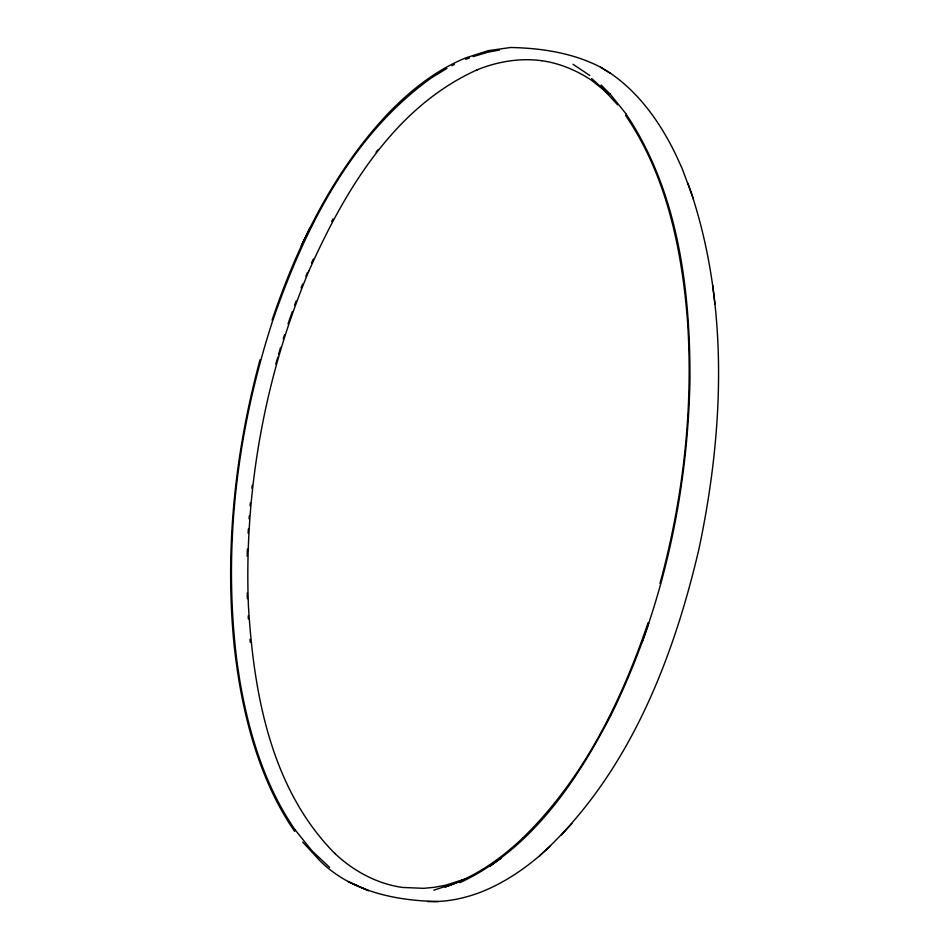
<?xml version="1.0" encoding="UTF-8"?>
<svg xmlns="http://www.w3.org/2000/svg" width="949" height="949" viewBox="0 0 949 949"><rect width="100%" height="100%" fill="white"/><g stroke="black" fill="none" stroke-linecap="round" stroke-linejoin="round"><path stroke-width="1.42" d="M247.203 556.268L247.381 549.115M248.128 533.267L248.353 528.937M249.065 518.795L249.29 515.888M250.085 505.722L250.382 502.816M251.9 488.237L252.197 485.319M260.026 359.742C234.949 452.305 224.652 549.364 234.106 644.976L234.118 645.059C237.95 680.635 244.581 715.985 255.578 750.078L255.613 750.184C265.008 778.785 277.44 806.603 294.676 831.395M659.982 583.493C683.304 497.762 693.6 408.177 687.396 319.445C681.631 248.377 666.423 175.233 625.616 115.446M275.779 364.072L277.808 357.085M278.615 354.285L280.631 347.31M283.193 339.007L284.498 334.89M611.144 714.799L611.168 714.739C662.473 610.515 687.93 494.322 689.97 378.414C690.089 287.571 677.859 191.473 626.257 114.331M288.022 323.906L292.245 311.77M648.072 622.793C621.204 701.75 583.066 779.509 522.543 838.216L522.614 838.145C500.325 859.296 474.429 877.267 445.081 887.03L467.11 878.323M272.043 320.145C297.428 245.233 333.123 172.018 387.702 113.892L387.773 113.809C410.027 90.713 435.745 70.25 465.579 57.925L488.249 50.665L510.657 47.497C541.333 48.091 573.184 52.919 600.658 67.249L600.776 67.32M642.046 642.568L648.736 623.374M294.617 305.044L296.112 301.082M301.106 287.879L302.695 284.012M305.863 276.289L307.452 272.422M311.509 263.098L313.312 259.041M331.676 221.461L332.98 218.934M611.168 714.739C576.577 781.834 530.562 849.913 459.957 882.641M376.065 152.148L377.726 149.989M550.539 845.879L539.518 855.844C627.384 776.626 672.77 661.441 699.033 548.581C724.324 428.758 729.378 300.311 688.025 183.418M561.25 835.203L571.891 823.59M539.613 855.761C522.733 870.162 504.014 882.582 483.444 891.087L483.326 891.135C465.662 898.264 446.635 902.309 427.536 901.538M431.854 77.557L446.908 68.435M431.961 77.474C350.893 135.316 304.522 228.839 272.707 320.679C236.906 430.502 222.457 548.249 237.155 663.126L237.167 663.221M451.914 65.742L454.405 64.402M433.812 890.162L456.042 882.997M465.947 878.738L445.437 885.251L434.523 887.291L423.705 888.335L402.578 887.457C376.99 883.851 353.372 870.968 334.7 853.353L334.867 853.507C270.619 788.666 253.549 692.746 248.389 605.082C244.023 490.977 264.854 375.851 309.101 270.572L309.066 270.631C344.617 190.796 394.155 107.201 477.062 69.858L476.849 69.941C497.323 61.614 519.827 57.723 541.843 60.712L541.701 60.689C559.554 63.215 576.541 70.309 591.512 80.25L608.38 93.761M465.674 59.324L469.423 57.96M473.171 56.596L488.13 52.148L499.411 50.048M438.379 901.503C396.279 900.874 351.011 891.692 320.086 860.897L302.695 842.071M610.504 73.31L600.658 67.249L610.504 73.31C639.733 93.31 660.563 123.263 675.866 154.758L682.26 168.803L693.434 198.922M573.054 64.295L589.839 75.517M329.659 867.422L311.735 850.612M591.678 78.542L608.25 93.56M601.215 85.066L609.922 93.927M600.622 86.347L617.657 104.853M609.839 93.678L626.198 114.058M311.616 850.375L295.246 829.995M295.281 830.15C264.866 786.069 249.053 733.707 239.943 681.418L237.155 663.126M712.652 285.127L714.917 303.941M250.002 639.329L250.251 642.236M248.199 615.96L248.365 618.914M247.215 593.054L247.381 598.641M309.754 228.389L301.462 245.684L309.754 228.389M500.835 858.287L489.826 866.235L500.835 858.287M368.378 890.613L348.247 881.668L368.378 890.613"/></g></svg>
